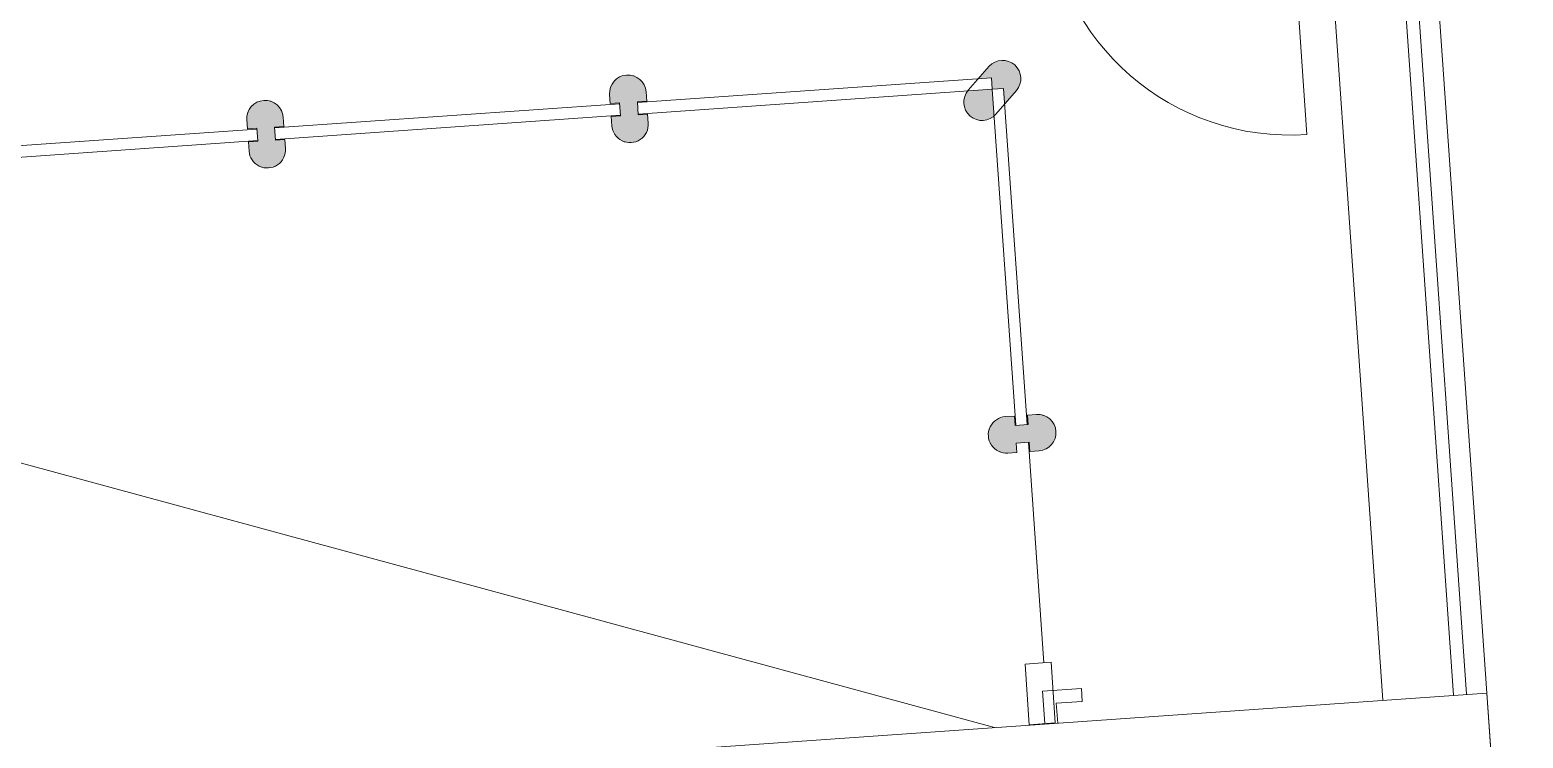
# Model space of a CAD drawing. Header units: millimetres. Extents: x 306 to 836129804, y -168137 to 818603917.
# Drawn here: x 833892377 to 833898105, y 817951346 to 817954065 of the extents above; entities that cross this region are included whole.
import ezdxf

# ---------------------------------------------------------------- set-up
doc = ezdxf.new("R2010")
doc.units = ezdxf.units.MM
doc.header["$LTSCALE"] = 3
for name, color, linetype, lineweight in [('A-010-M_LINE', 251, 'Continuous', 13), ('A-010-M_LINE_BEYOND', 251, 'Continuous', 13), ('A-200-M_WALL_INT', 251, 'Continuous', 13), ('A-214-M_CURT_WALL', 251, 'Continuous', 13), ('A-215-M_CURT_PANEL', 251, 'Continuous', 13), ('A-280-M_COLUMN', 251, 'Continuous', 13), ('A-325-M_DOOR', 251, 'Continuous', 13), ('A-340-M_RAILING', 251, 'Continuous', 13), ('A-810-M_ROOMS', 251, 'Continuous', 13), ('Z-060-M_DETAIL', 253, 'Continuous', 5)]:
    doc.layers.add(name, color=color, linetype=linetype, lineweight=lineweight)
doc.layers.add('UAJ-00XREF', color=7, linetype='Continuous')

# ---------------------------------------------------------------- blocks, each defined once
blk = doc.blocks.new('Top Rail Type - Top Rail_Internal_-14922430-0300')
at = {"layer": 'A-340-M_RAILING'}
for p, q in [((95667.0780607826, 28831.57304896365), (95667.0780607826, 28781.57304896366)), ((95667.0780607826, 28831.57304896365), (95939.07833247582, 28831.57304896365)), ((95939.07833247582, 28831.57304896365), (95939.07833247582, 25558.20247407073)), ((95667.0780607826, 28781.57304896366), (95889.07833247584, 28781.57304896366)), ((95889.07833247584, 28781.57304896366), (95889.07833247584, 25558.20247407073))]:
    blk.add_line(p, q, dxfattribs=at)
blk = doc.blocks.new('System Panel - ARC_Glazed-41397815-0300')
at = {"layer": 'A-215-M_CURT_PANEL', "lineweight": 9}
for p, q in [((680.4999999999926, 0), (-680.4999999999926, 0)), ((-680.4999999999926, 0), (-680.4999999999926, -43.99999999999)), ((-680.4999999999926, -43.99999999999), (680.4999999999926, -43.99999999999))]:
    blk.add_line(p, q, dxfattribs=at)
blk = doc.blocks.new('System Panel - ARC_Glazed-41397825-0300')
at = {"layer": 'A-215-M_CURT_PANEL', "lineweight": 9}
for p, q in [((646.3723492515448, 0), (-646.3723492515448, 0)), ((646.3723492515448, -43.99999999999), (646.3723492515448, 0)), ((-646.3723492515448, -43.99999999999), (646.3723492515448, -43.99999999999))]:
    blk.add_line(p, q, dxfattribs=at)
blk = doc.blocks.new('Circular Mullion - Type A-27605860-0300')
at = {"layer": 'A-214-M_CURT_WALL'}
blk.add_hatch(color=256, dxfattribs=at).paths.add_polyline_path([(-69.99999999998408, -82.4999999999206), (-69.99999999998408, -47.49999999991123), (-33.99999999995762, -47.49999999991123), (-34.99999999997472, 2.500000000042746), (-69.99999999998408, 2.500000000042746), (-69.99999999998408, 37.50000000008676), (-64.31821496087187, 63.57601239610372), (-60.6217782648545, 72.50000000004415), (-49.49747468297173, 86.9974746831278), (-26.83619284037959, 101.5033379110739), (-18.11733315710844, 105.1148078403229), (6.930349627509713e-11, 107.5000000001055), (23.77716922604705, 102.7704269797779), (35.00000000004402, 98.12177826499324), (49.49747468307569, 86.9974746831278), (62.96615912546877, 66.84016393122684), (67.61480784025343, 55.61733315726451), (70.00000000008804, 28.97058823534308), (70.00000000008804, 2.500000000042746), (34.00000000006158, 2.500000000042746), (35.00000000004402, -47.49999999991123), (70.00000000008804, -47.49999999991123), (70.00000000008804, -82.49999999995525), (64.31821496090652, -108.5760123960242), (60.62177826495845, -117.49999999993), (49.49747468307569, -131.9974746829963), (26.83619284048354, -146.5033379109423), (18.1173331572124, -150.1148078401567), (3.465174813754857e-11, -152.4999999999047), (-23.77716922618565, -147.7704269795424), (-34.99999999997472, -143.1217782648444), (-49.49747468297173, -131.9974746829963), (-62.96615912553807, -111.8401639307488), (-67.61480784018413, -100.6173331571157)], flags=0)
at = {"layer": 'Z-060-M_DETAIL'}
for p, q in [((-70.00000000000045, 37.49999999999962), (-70.00000000000051, 2.499999999999939)), ((-70.00000000000051, 2.499999999999939), (-34.0000000000005, 2.499999999999825)), ((-34.0000000000005, 2.499999999999825), (-34.00000000000058, -47.50000000000015)), ((33.9999999999994, -47.49999999999994), (33.99999999999946, 2.500000000000058)), ((33.99999999999946, 2.500000000000053), (69.99999999999949, 2.499999999999939)), ((69.99999999999949, 2.499999999999939), (69.99999999999953, 37.49999999999852)), ((-34.00000000000058, -47.50000000000014), (-70.00000000000057, -47.50000000000004)), ((-70.00000000000057, -47.50000000000004), (-70.00000000000064, -82.49999999999905)), ((69.9999999999994, -47.50000000000006), (33.9999999999994, -47.49999999999994)), ((69.99999999999935, -82.49999999999976), (69.9999999999994, -47.50000000000006))]:
    blk.add_line(p, q, dxfattribs=at)
for centre, radius, start, end in [((-4.568345701727594e-13, 37.4999999999991), 70.00000000000003, 359.9999999999991, 179.9999999999992), ((-6.429523580209206e-13, -82.49999999999922), 70.00000000000006, 179.9999999999998, 359.9999999999992)]:
    blk.add_arc(centre, radius, start, end, dxfattribs=at)
blk = doc.blocks.new('Circular Mullion - CERAMIC_MULLIONS Multimedia Lounge-41397793-0300')
at = {"layer": 'A-214-M_CURT_WALL', "lineweight": 9}
for centre, radius, start, end in [((-6.344924585732768e-13, 82.49999999998981), 69.99999999999994, 109.9712370347175, 115.0287629652633), ((-6.344924585732768e-13, 82.49999999998981), 70.00000000000004, 64.97123703467048, 70.02876296531203), ((-6.344924585732768e-13, 82.49999999998981), 69.99999999999996, 154.9712370346479, 160.0287629655604), ((-6.344924585732768e-13, 82.49999999998981), 70.00000000000006, 19.97123703444052, 25.02876296535306), ((-4.531416257849703e-13, -37.50000000000822), 70.00000000000004, 199.9712370345702, 205.0287629654588), ((-4.531416257849703e-13, -37.50000000000822), 70.00000000000004, 244.9712370347662, 250.0287629653079), ((-4.531416257849703e-13, -37.50000000000822), 69.99999999999994, 289.9712370347771, 295.028762965334), ((-4.531416257849703e-13, -37.50000000000822), 69.99999999999997, 334.9712370346415, 340.0287629654293)]:
    blk.add_arc(centre, radius, start, end, dxfattribs=at)
blk = doc.blocks.new('System Panel - ARC_Glazed-41397827-0300')
at = {"layer": 'A-215-M_CURT_PANEL', "lineweight": 9}
for p, q in [((663.4999999999791, 0), (-663.4999999999791, 0)), ((-663.4999999999791, -43.99999999999), (663.4999999999791, -43.99999999999))]:
    blk.add_line(p, q, dxfattribs=at)
blk = doc.blocks.new('Circular Mullion - CERAMIC_MULLIONS Multimedia Lounge-41397800-0300')
at = {"layer": 'A-214-M_CURT_WALL', "lineweight": 9}
for centre, radius, start, end in [((-6.344924585732768e-13, 82.49999999998981), 69.99999999999994, 109.9712370347459, 115.0287629653286), ((-6.344924585732768e-13, 82.49999999998981), 70.00000000000006, 64.97123703478987, 70.02876296532624), ((-6.344924585732768e-13, 82.49999999998981), 69.99999999999996, 154.9712370346292, 160.0287629654466), ((-6.344924585732768e-13, 82.49999999998981), 70.00000000000004, 19.9712370345829, 25.02876296547248), ((-4.531416257849703e-13, -37.50000000000822), 70.00000000000006, 199.9712370345702, 205.0287629653227), ((-4.531416257849703e-13, -37.50000000000822), 70.00000000000004, 244.9712370347849, 250.0287629651799), ((-4.531416257849703e-13, -37.50000000000822), 69.99999999999994, 289.9712370347487, 295.0287629652482), ((-4.531416257849703e-13, -37.50000000000822), 69.99999999999996, 334.9712370346098, 340.0287629654293)]:
    blk.add_arc(centre, radius, start, end, dxfattribs=at)
blk = doc.blocks.new('ARC_DOOR_METAL_M10-FH-O - 800x2100mm-38797438-0300')
at = {"layer": 'A-010-M_LINE_BEYOND'}
blk.add_line((466.9999999999968, -100.0000000009615), (466.9999999999968, -1034.000000000978), dxfattribs=at)
blk.add_arc((467.0000000000011, -100.0000000009645), 934.0000000000178, 179.9999999999997, 269.9999999999994, dxfattribs=at)
blk = doc.blocks.new('Multimedia Corner Mullions - Multimedia Corner Mullions-29522875-0300')
at = {"layer": 'A-280-M_COLUMN'}
h = blk.add_hatch(color=10, dxfattribs=at)
h.paths.add_polyline_path([(94243.67036412799, 27884.07581067155), (94270.45820439358, 27889.40424339575), (94285.97752267371, 27901.6000095267), (94285.97752267371, 28000.82454801315), (94192.33624187215, 28000.82454801315), (94178.99879685223, 27980.86365093708), (94173.67036412797, 27954.07581067153), (94178.99879685223, 27927.28797040599), (94194.17288944496, 27904.57833598853), (94216.88252386244, 27889.40424339575)], flags=0)
h.paths.add_polyline_path([(94329.97752267371, 27941.41898108784), (94378.1483132636, 27989.63028892995), (94393.23048055479, 28012.12158100796), (94398.34169186371, 28040.2510837738), (94393.23048055479, 28065.79786370626), (94375.96675105639, 28089.90137217667), (94351.6627177965, 28104.38202321106), (94329.97752267371, 28109.07870905209), (94303.38417392728, 28104.38202321106), (94280.50097626705, 28089.90137217667), (94235.42415210351, 28044.82454801321), (94285.97752267371, 28044.82454801321), (94285.97752267371, 28000.82454801315), (94329.97752267371, 28000.82454801319), (94329.97752267371, 27989.63028892995)], flags=0)
at = {"layer": 'A-280-M_COLUMN', "lineweight": 9}
for p, q in [((94280.5009762669, 28089.90137217664), (94194.17288944485, 28003.57328535457)), ((94293.16783881093, 27904.57833598849), (94378.1483132635, 27989.63028892992))]:
    blk.add_line(p, q, dxfattribs=at)
for centre, radius, start, end in [((94328.66001264467, 28039.1185895487), 69.98702591388731, 315.0000000000028, 133.4809824060631), ((94243.6703641279, 27954.07581067154), 70.00000000000668, 135.0000000000095, 314.9999999999923)]:
    blk.add_arc(centre, radius, start, end, dxfattribs=at)
blk = doc.blocks.new('Rectangular Mullion - Crown_100 x 270mm-41397799-0300')
at = {"layer": 'A-214-M_CURT_WALL', "lineweight": 9}
for p, q in [((94357.97752267361, 25791.25817222055), (94257.97752267362, 25791.25817222055)), ((94257.97752267362, 25791.25817222055), (94257.97752267362, 25558.21947468499)), ((94357.97752267361, 25558.21947468499), (94357.97752267361, 25791.25817222055)), ((94257.97752267362, 25558.21947468499), (94357.97752267361, 25558.21947468499))]:
    blk.add_line(p, q, dxfattribs=at)
blk = doc.blocks.new('3A35X-MAGP-P-MP-00')
at = {"layer": 'A-010-M_LINE'}
for p, q in [((834458740.6949518, 817956031.138499), (834475829.6335154, 817951386.6826242)), ((834477718.2832767, 817951518.7137266), (834458971.9182812, 817950208.1990476)), ((834477740.5992672, 817951199.4928054), (834477718.2832767, 817951518.7137266))]:
    blk.add_line(p, q, dxfattribs=at)
at = {"layer": 'A-010-M_LINE_BEYOND'}
for p, q in [((834477319.123431, 817951492.7312279), (834477101.5697567, 817954604.7456509)), ((834475959.7091002, 817952482.2155061), (834476018.9037768, 817951635.460388))]:
    blk.add_line(p, q, dxfattribs=at)
at = {"layer": 'A-200-M_WALL_INT'}
for p, q in [((834476163.2189705, 817951537.044099), (834476013.5841638, 817951526.5834783)), ((834476166.705844, 817951487.16583), (834476163.2189705, 817951537.044099)), ((834476013.5841638, 817951526.5834783), (834476022.2872493, 817951402.0894754)), ((834476066.9493061, 817951480.1920829), (834476166.705844, 817951487.16583)), ((834476072.3004014, 817951403.6469005), (834476066.9493061, 817951480.1920829))]:
    blk.add_line(p, q, dxfattribs=at)
at = {"layer": 'A-810-M_ROOMS', "flags": 128}
blk.add_lwpolyline([(834459163.304022, 817949985.8923028), (834458740.6949518, 817956031.138499), (834474194.6452836, 817957111.4881436), (834474037.7359753, 817959356.0102473), (834475284.692699, 817959443.1820853), (834475441.6020073, 817957198.6599815), (834477312.0703415, 817957329.4200627), (834477857.4212704, 817949528.4028534)], dxfattribs=at)
at = {"layer": 'A-214-M_CURT_WALL', "extrusion": (0, 0, -1)}
for p, rotation in [((-834474429.317627, 817953739.2950871), 176.0010914742286), ((-834473037.7139233, 817953642.011316), 176.0010914742286), ((-834475913.4451495, 817952513.0642802), 266.0010914742286)]:
    blk.add_blockref('Circular Mullion - Type A-27605860-0300', p, dxfattribs=dict(at, rotation=rotation))
at = {"layer": 'A-214-M_CURT_WALL', "rotation": 3.998908525771384}
blk.add_blockref('Rectangular Mullion - Crown_100 x 270mm-41397799-0300', (834383717.2011063, 817919328.6601489), dxfattribs=at)
at = {"layer": 'A-215-M_CURT_PANEL'}
for name, p, rotation in [('System Panel - ARC_Glazed-41397815-0300', (834475142.0780902, 817953789.1225096), 183.9989085257713), ('System Panel - ARC_Glazed-41397825-0300', (834475865.997703, 817953191.7801806), 93.99890852577128), ('System Panel - ARC_Glazed-41397827-0300', (834473733.5157751, 817953690.6532016), 183.9989085257713), ('System Panel - ARC_Glazed-41397827-0300', (834472341.9120715, 817953593.3694304), 183.9989085257713)]:
    blk.add_blockref(name, p, dxfattribs=dict(at, rotation=rotation))
at = {"layer": 'A-280-M_COLUMN', "rotation": 3.998908525771384}
blk.add_blockref('Multimedia Corner Mullions - Multimedia Corner Mullions-29522875-0300', (834383717.2011063, 817919328.6601489), dxfattribs=at)
at = {"layer": 'A-325-M_DOOR', "rotation": 3.998908525771384}
blk.add_blockref('ARC_DOOR_METAL_M10-FH-O - 800x2100mm-38797438-0300', (834476490.0713902, 817954662.2412819), dxfattribs=at)
at = {"layer": 'A-340-M_RAILING', "rotation": 3.998908525771384}
blk.add_blockref('Top Rail Type - Top Rail_Internal_-14922430-0300', (834383717.2011063, 817919328.6601489), dxfattribs=at)
at = {"layer": 'Z-060-M_DETAIL', "extrusion": (0, 0, -1)}
for name, p, rotation in [('Circular Mullion - CERAMIC_MULLIONS Multimedia Lounge-41397800-0300', (-834474429.317627, 817953739.2950871), 356.0010914742286), ('Circular Mullion - CERAMIC_MULLIONS Multimedia Lounge-41397800-0300', (-834473037.7139233, 817953642.011316), 356.0010914742286), ('Circular Mullion - CERAMIC_MULLIONS Multimedia Lounge-41397793-0300', (-834475913.4451495, 817952513.0642802), 86.00109147422872)]:
    blk.add_blockref(name, p, dxfattribs=dict(at, rotation=rotation))

msp = doc.modelspace()

# ---------------------------------------------------------------- block references
at = {"layer": 'UAJ-00XREF', "ltscale": 0.5}
msp.add_blockref('3A35X-MAGP-P-MP-00', (-579752.5553781986, 0), dxfattribs=at)

doc.saveas('drawing.dxf')
